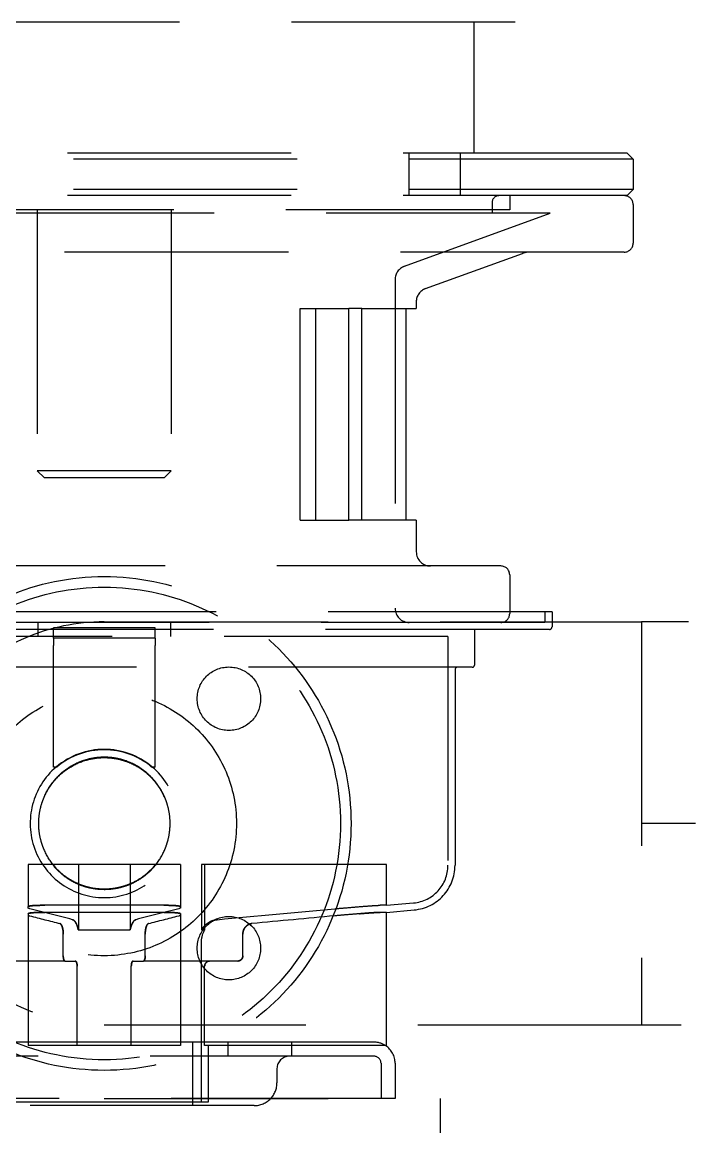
# Model space of a CAD drawing. Extents: x -32000 to 416743, y -254124 to 144214.
# Drawn here: x 256821.7 to 257015.4, y 64421.8 to 64735 of the extents above; entities that cross this region are included whole.
import ezdxf

# ---------------------------------------------------------------- set-up
doc = ezdxf.new("R2010")
doc.units = 0
doc.header["$LTSCALE"] = 10
doc.linetypes.add('XFM1Q40$0$HIDDEN', pattern=[9.525, 6.35, -3.175])
doc.layers.add('XFM1Q40$0$M-EQPM-MAU', color=22, linetype='Continuous')

# ---------------------------------------------------------------- blocks, each defined once
blk = doc.blocks.new('XFM1Q40')
at = {"layer": 'XFM1Q40$0$M-EQPM-MAU', "color": 252, "linetype": 'XFM1Q40$0$HIDDEN', "extrusion": (1, 9.95799e-17, 0)}
for p, q in [((256961.59, 64735, 16.61), (256728.41, 64735, 16.61)), ((256949.8, 64735, 16.61), (256949.8, 64697.8, 16.61)), ((256995, 64696.1, 16.61), (256695, 64696.1, 16.61)), ((256993.3, 64697.8, 16.61), (256696.7, 64697.8, 16.61)), ((256931.44, 64697.8, 16.61), (256931.44, 64685.8, 16.61)), ((256945.94, 64697.8, 16.61), (256945.94, 64685.8, 16.61)), ((256993.3, 64697.8, 16.61), (256995, 64696.1, 16.61)), ((256995, 64696.1, 16.61), (256995, 64687.5, 16.61)), ((256995, 64687.5, 16.61), (256695, 64687.5, 16.61)), ((256993.3, 64685.8, 16.61), (256696.7, 64685.8, 16.61)), ((256960, 64685.8, 16.61), (256960, 64681.8, 16.61)), ((256993.3, 64685.8, 16.61), (256995, 64687.5, 16.61)), ((256955, 64683.8, 16.61), (256955, 64680.8, 16.61)), ((256995, 64683.3, 16.61), (256995, 64672.3, 16.61)), ((256971.46, 64680.8, 16.61), (256718.54, 64680.8, 16.61)), ((256960, 64681.8, 16.61), (256730, 64681.8, 16.61)), ((256826, 64681.8, 16.61), (256826, 64607.82, 16.61)), ((256864, 64681.8, 16.61), (256864, 64607.82, 16.61)), ((256930.13, 64665.76, 16.61), (256971.46, 64680.8, 16.61)), ((256992.5, 64669.8, 16.61), (256697.5, 64669.8, 16.61)), ((256936.13, 64659.43, 16.61), (256963.63, 64669.44, 16.61)), ((256927.5, 64662, 16.61), (256927.5, 64568.8, 16.61)), ((256933.5, 64655.67, 16.61), (256933.5, 64653.8, 16.61)), ((256900.55, 64653.8, 16.61), (256914.36, 64653.8, 16.61)), ((256900.55, 64593.8, 16.61), (256900.55, 64653.8, 16.61)), ((256905.06, 64593.8, 16.61), (256905.06, 64653.8, 16.61)), ((256914.36, 64593.8, 16.61), (256914.36, 64653.8, 16.61)), ((256918.02, 64653.8, 16.61), (256914.36, 64653.8, 16.61)), ((256918.02, 64653.8, 16.61), (256933.5, 64653.8, 16.61)), ((256918.02, 64593.8, 16.61), (256918.02, 64653.8, 16.61)), ((256930.5, 64653.8, 16.61), (256930.5, 64593.8, 16.61)), ((256864, 64607.82, 16.61), (256826, 64607.82, 16.61)), ((256828.02, 64605.8, 16.61), (256826, 64607.82, 16.61)), ((256861.98, 64605.8, 16.61), (256864, 64607.82, 16.61)), ((256861.98, 64605.8, 16.61), (256828.02, 64605.8, 16.61)), ((256900.55, 64593.8, 16.61), (256914.36, 64593.8, 16.61)), ((256918.02, 64593.8, 16.61), (256914.36, 64593.8, 16.61)), ((256933.5, 64593.8, 16.61), (256918.02, 64593.8, 16.61)), ((256933.5, 64593.8, 16.61), (256933.5, 64584.8, 16.61)), ((256957.5, 64580.8, 16.61), (256732.5, 64580.8, 16.61)), ((256960, 64578.3, 16.61), (256960, 64567.8, 16.61)), ((256972, 64567.8, 16.61), (256718, 64567.8, 16.61)), ((256960, 64567.8, 16.61), (256960, 64567.3, 16.61)), ((256970, 64567.8, 16.61), (256970, 64564.8, 16.61)), ((256972, 64567.8, 16.61), (256972, 64563.55, 16.61)), ((256970, 64564.8, 16.61), (256720, 64564.8, 16.61)), ((256826.16, 64564.8, 16.61), (256826.16, 64560.8, 16.61)), ((256863.84, 64564.8, 16.61), (256863.84, 64560.8, 16.61)), ((256971.25, 64562.8, 16.61), (256718.75, 64562.8, 16.61)), ((256942.5, 64560.8, 16.61), (256747.5, 64560.8, 16.61)), ((256859.4, 64563.3, 16.61), (256830.6, 64563.3, 16.61)), ((256830.6, 64560.3, 16.61), (256830.6, 64562.8, 16.61)), ((256859.4, 64560.3, 16.61), (256859.4, 64562.8, 16.61)), ((256942.5, 64560.8, 16.61), (256942.5, 64495.94, 16.61)), ((256950, 64562.8, 16.61), (256950, 64552.7, 16.61)), ((256859.4, 64560.3, 16.61), (256830.6, 64560.3, 16.61)), ((256830.6, 64560.3, 16.61), (256830.6, 64558.3, 16.61)), ((256830.6, 64523.8, 16.61), (256830.6, 64558.3, 16.61)), ((256859.4, 64560.3, 16.61), (256859.4, 64558.3, 16.61)), ((256859.4, 64523.8, 16.61), (256859.4, 64558.3, 16.61)), ((256949.4, 64552.1, 16.61), (256740.6, 64552.1, 16.61)), ((256944.5, 64551.35, 16.61), (256944.5, 64495.94, 16.61)), ((256831.55, 64523.8, 16.61), (256830.6, 64523.8, 16.61)), ((256859.4, 64523.8, 16.61), (256858.45, 64523.8, 16.61)), ((256823.4, 64496.2, 16.61), (256823.4, 64484.21, 16.61)), ((256828.14, 64496.2, 16.61), (256823.4, 64496.2, 16.61)), ((256861.86, 64496.2, 16.61), (256828.14, 64496.2, 16.61)), ((256837.66, 64496.2, 16.61), (256837.66, 64477.61, 16.61)), ((256852.34, 64496.2, 16.61), (256852.34, 64477.61, 16.61)), ((256866.6, 64496.2, 16.61), (256861.86, 64496.2, 16.61)), ((256866.6, 64496.2, 16.61), (256866.6, 64484.21, 16.61)), ((256872.54, 64496.2, 16.61), (256872.54, 64477.61, 16.61)), ((256910.39, 64496.2, 16.61), (256872.54, 64496.2, 16.61)), ((256873.5, 64477.61, 16.61), (256873.5, 64496.2, 16.61)), ((256913.13, 64496.2, 16.61), (256910.39, 64496.2, 16.61)), ((256917.36, 64496.2, 16.61), (256913.13, 64496.2, 16.61)), ((256923.23, 64496.2, 16.61), (256917.36, 64496.2, 16.61)), ((256925.02, 64496.2, 16.61), (256923.23, 64496.2, 16.61)), ((256925.02, 64484.6, 16.61), (256925.02, 64496.2, 16.61)), ((256925.02, 64484.6, 16.61), (256932.73, 64485.28, 16.61)), ((256823.4, 64482.2, 16.61), (256823.4, 64445.8, 16.61)), ((256861.86, 64484.6, 16.61), (256828.14, 64484.6, 16.61)), ((256861.86, 64482.6, 16.61), (256828.14, 64482.6, 16.61)), ((256866.6, 64482.2, 16.61), (256866.6, 64445.8, 16.61)), ((256925.02, 64484.6, 16.61), (256923.23, 64484.6, 16.61)), ((256925.02, 64482.6, 16.61), (256923.23, 64482.6, 16.61)), ((256925.02, 64482.6, 16.61), (256932.91, 64483.29, 16.61)), ((256925.02, 64444.8, 16.61), (256925.02, 64482.6, 16.61)), ((256833.37, 64470.3, 16.61), (256833.37, 64476.43, 16.61)), ((256837.66, 64477.61, 16.61), (256852.34, 64477.61, 16.61)), ((256856.63, 64470.3, 16.61), (256856.63, 64476.43, 16.61)), ((256872.54, 64477.61, 16.61), (256873.5, 64477.61, 16.61)), ((256884.32, 64470.3, 16.61), (256884.32, 64476.43, 16.61)), ((256872.5, 64474.19, 16.61), (256872.5, 64428.8, 16.61)), ((256823.4, 64468.8, 16.61), (256807.1, 64468.8, 16.61)), ((256833.89, 64468.8, 16.61), (256823.4, 64468.8, 16.61)), ((256833.89, 64468.8, 16.61), (256836.8, 64468.8, 16.61)), ((256837.32, 64444.8, 16.61), (256837.32, 64467.3, 16.61)), ((256852.68, 64444.8, 16.61), (256852.68, 64467.3, 16.61)), ((256853.2, 64468.8, 16.61), (256856.11, 64468.8, 16.61)), ((256866.6, 64468.8, 16.61), (256856.11, 64468.8, 16.61)), ((256882.9, 64468.8, 16.61), (256866.6, 64468.8, 16.61)), ((256873.48, 64445.8, 16.61), (256873.48, 64467.3, 16.61)), ((256823.49, 64445.8, 16.61), (256771.59, 64445.8, 16.61)), ((256823.4, 64445.8, 16.61), (256823.4, 64444.8, 16.61)), ((256826.59, 64444.8, 16.61), (256823.4, 64444.8, 16.61)), ((256866.51, 64445.8, 16.61), (256823.49, 64445.8, 16.61)), ((256828.14, 64444.8, 16.61), (256826.59, 64444.8, 16.61)), ((256861.86, 64444.8, 16.61), (256828.14, 64444.8, 16.61)), ((256863.41, 64444.8, 16.61), (256861.86, 64444.8, 16.61)), ((256866.6, 64444.8, 16.61), (256863.41, 64444.8, 16.61)), ((256918.41, 64445.8, 16.61), (256866.51, 64445.8, 16.61)), ((256866.6, 64445.8, 16.61), (256866.6, 64444.8, 16.61)), ((256870, 64445.8, 16.61), (256870, 64427.8, 16.61)), ((256873.48, 64444.8, 16.61), (256873.48, 64445.8, 16.61)), ((256910.39, 64444.8, 16.61), (256873.48, 64444.8, 16.61)), ((256874.5, 64444.8, 16.61), (256874.5, 64428.8, 16.61)), ((256880.19, 64441.8, 16.61), (256880.19, 64445.8, 16.61)), ((256898.19, 64441.8, 16.61), (256898.19, 64445.8, 16.61)), ((256913.13, 64444.8, 16.61), (256910.39, 64444.8, 16.61)), ((256917.36, 64444.8, 16.61), (256913.13, 64444.8, 16.61)), ((256922.66, 64444.8, 16.61), (256917.36, 64444.8, 16.61)), ((256921.5, 64445.8, 16.61), (256918.41, 64445.8, 16.61)), ((256923.23, 64444.8, 16.61), (256922.66, 64444.8, 16.61)), ((256925.02, 64444.8, 16.61), (256923.23, 64444.8, 16.61)), ((256921.5, 64441.8, 16.61), (256768.5, 64441.8, 16.61)), ((256894, 64438.3, 16.61), (256894, 64434.3, 16.61)), ((256923.5, 64439.8, 16.61), (256923.5, 64429.8, 16.61)), ((256927.5, 64439.8, 16.61), (256927.5, 64429.8, 16.61)), ((256927.5, 64429.8, 16.61), (256762.5, 64429.8, 16.61)), ((256874.5, 64428.8, 16.61), (256815.5, 64428.8, 16.61)), ((256887.5, 64427.8, 16.61), (256802.5, 64427.8, 16.61))]:
    blk.add_line(p, q, dxfattribs=at)
at = {"layer": 'XFM1Q40$0$M-EQPM-MAU', "color": 252, "linetype": 'XFM1Q40$0$HIDDEN'}
for p, q in [((256845, 64564.95, 16.61), (256997.4, 64564.95, 16.61)), ((256997.4, 64564.95, 16.61), (256997.4, 64450.65, 16.61)), ((257486.92, 64564.95, 16.61), (256997.4, 64564.95, 16.61)), ((257488.94, 64507.8, 16.61), (256997.4, 64507.8, 16.61)), ((256997.4, 64450.65, 16.61), (256845, 64450.65, 16.61)), ((257484.89, 64450.65, 16.61), (256997.4, 64450.65, 16.61)), ((256749.75, 64429.8, 16.61), (256940.25, 64429.8, 16.61)), ((256940.25, 64429.8, 16.61), (256940.25, 64413.8, 16.61))]:
    blk.add_line(p, q, dxfattribs=at)
for centre, radius in [((256845, 64507.8, 16.61), 70), ((256845, 64507.8, 16.61), 67), ((256880.36, 64543.16, 16.61), 9), ((256845, 64507.8, 16.61), 37.5), ((256880.36, 64472.44, 16.61), 9)]:
    blk.add_circle(centre, radius, dxfattribs=at)
for centre, radius, start, end in [((256957, 64683.8, 16.61), 2, 90, 180), ((256992.5, 64683.3, 16.61), 2.5, 0, 90), ((256992.5, 64672.3, 16.61), 2.5, 270, 0), ((256965.69, 64663.8, 16.61), 6, 90, 110), ((256931.5, 64662, 16.61), 4, 110, 180), ((256937.5, 64655.67, 16.61), 4, 110, 180), ((256937.5, 64584.8, 16.61), 4, 180, 270), ((256957.5, 64578.3, 16.61), 2.5, 0, 90), ((256931.5, 64568.8, 16.61), 4, 180, 270), ((256957.5, 64567.3, 16.61), 2.5, 270, 0), ((256845, 64507.8, 16.61), 57.15, 90, 270), ((256971.25, 64563.55, 16.61), 0.75, 270, 0), ((256945.25, 64551.35, 16.61), 0.75, 90, 180), ((256949.4, 64552.7, 16.61), 0.6, 270, 0), ((256845, 64507.8, 16.61), 21.01, 49.6104, 130.3896), ((256845, 64507.8, 16.61), 20.9, 49.9493, 130.0507), ((256845, 64507.8, 16.61), 21.01, 130.3896, 49.6104), ((256931.8, 64495.94, 16.61), 10.7, 275, 0), ((256931.8, 64495.94, 16.61), 12.7, 275, 0), ((256878.85, 64474.19, 16.61), 6.35, 147.4072, 180), ((256921.5, 64439.8, 16.61), 6, 56.4427, 90), ((256921.5, 64439.8, 16.61), 6, 0, 56.4427), ((256897.5, 64438.3, 16.61), 3.5, 90, 180), ((256921.5, 64439.8, 16.61), 2, 0, 90), ((256887.5, 64434.3, 16.61), 6.5, 316.1869, 0), ((256887.5, 64434.3, 16.61), 6.5, 270, 316.1869)]:
    blk.add_arc(centre, radius, start, end, dxfattribs=at)
for points, knots in [([(256830.6, 64562.8, 16.61), (256830.6, 64562.8, 16.61), (256830.6, 64562.85, 16.61), (256830.6, 64563.03, 16.61), (256830.6, 64563.15, 16.61), (256830.6, 64563.3, 16.61)], [0.0007946848, 0.0007946848, 0.0007946848, 0.0007946848, 0.0012562467, 0.0012562467, 0.0017178085, 0.0017178085, 0.0017178085, 0.0017178085]), ([(256859.4, 64562.8, 16.61), (256859.4, 64562.8, 16.61), (256859.4, 64562.85, 16.61), (256859.4, 64563.03, 16.61), (256859.4, 64563.15, 16.61), (256859.4, 64563.3, 16.61)], [0.0007946848, 0.0007946848, 0.0007946848, 0.0007946848, 0.0012562467, 0.0012562467, 0.0017178085, 0.0017178085, 0.0017178085, 0.0017178085]), ([(256859.49, 64495.94, 16.61), (256860.6, 64497.31, 16.61), (256861.5, 64498.82, 16.61), (256862.36, 64500.84, 16.61), (256862.52, 64501.26, 16.61), (256862.81, 64502.1, 16.61), (256862.94, 64502.52, 16.61), (256863.28, 64503.8, 16.61), (256863.44, 64504.66, 16.61), (256863.6, 64505.97, 16.61), (256863.64, 64506.4, 16.61), (256863.68, 64507.29, 16.61), (256863.69, 64507.73, 16.61), (256863.67, 64509.06, 16.61), (256863.59, 64509.94, 16.61), (256863.31, 64511.67, 16.61), (256863.11, 64512.53, 16.61), (256862.71, 64513.8, 16.61), (256862.57, 64514.22, 16.61), (256862.25, 64515.04, 16.61), (256862.07, 64515.44, 16.61), (256861.51, 64516.63, 16.61), (256861.09, 64517.4, 16.61), (256860.12, 64518.87, 16.61), (256859.58, 64519.58, 16.61), (256858.42, 64520.9, 16.61), (256857.8, 64521.51, 16.61), (256856.8, 64522.37, 16.61), (256856.46, 64522.64, 16.61), (256855.76, 64523.16, 16.61), (256855.39, 64523.41, 16.61), (256853.52, 64524.61, 16.61), (256851.93, 64525.33, 16.61), (256849.81, 64525.95, 16.61), (256849.38, 64526.06, 16.61), (256848.51, 64526.25, 16.61), (256848.08, 64526.33, 16.61), (256846.77, 64526.52, 16.61), (256845.9, 64526.58, 16.61), (256844.58, 64526.58, 16.61), (256844.14, 64526.56, 16.61), (256843.25, 64526.5, 16.61), (256842.81, 64526.46, 16.61), (256841.5, 64526.27, 16.61), (256840.64, 64526.08, 16.61), (256838.95, 64525.59, 16.61), (256838.13, 64525.29, 16.61), (256836.51, 64524.55, 16.61), (256835.74, 64524.13, 16.61), (256834.26, 64523.19, 16.61), (256833.56, 64522.67, 16.61), (256832.55, 64521.81, 16.61), (256832.23, 64521.51, 16.61), (256831.6, 64520.89, 16.61), (256831.29, 64520.57, 16.61), (256830.43, 64519.59, 16.61), (256829.89, 64518.89, 16.61), (256829.17, 64517.79, 16.61), (256828.94, 64517.42, 16.61), (256828.51, 64516.65, 16.61), (256828.31, 64516.25, 16.61), (256827.36, 64514.26, 16.61), (256826.84, 64512.58, 16.61), (256826.49, 64510.4, 16.61), (256826.43, 64509.95, 16.61), (256826.35, 64509.07, 16.61), (256826.33, 64508.63, 16.61), (256826.3, 64507.31, 16.61), (256826.34, 64506.44, 16.61), (256826.5, 64505.12, 16.61), (256826.57, 64504.69, 16.61), (256826.73, 64503.82, 16.61), (256826.83, 64503.38, 16.61), (256827.17, 64502.1, 16.61), (256827.46, 64501.27, 16.61), (256828.14, 64499.66, 16.61), (256828.54, 64498.87, 16.61), (256829.45, 64497.35, 16.61), (256829.95, 64496.63, 16.61), (256830.51, 64495.94, 16.61)], [0.00000025, 0.00000025, 0.00000025, 0.00000025, 0.00526723, 0.00526723, 0.00658397, 0.00658397, 0.00790072, 0.00790072, 0.0105342, 0.0105342, 0.01185095, 0.01185095, 0.01316769, 0.01316769, 0.01580118, 0.01580118, 0.01843466, 0.01843466, 0.01975141, 0.01975141, 0.02106815, 0.02106815, 0.02370164, 0.02370164, 0.02633513, 0.02633513, 0.02896861, 0.02896861, 0.03028536, 0.03028536, 0.0316021, 0.0316021, 0.03686907, 0.03686907, 0.03818582, 0.03818582, 0.03950256, 0.03950256, 0.04213605, 0.04213605, 0.04345279, 0.04345279, 0.04476954, 0.04476954, 0.04740302, 0.04740302, 0.05003651, 0.05003651, 0.05267, 0.05267, 0.05530348, 0.05530348, 0.05662023, 0.05662023, 0.05793697, 0.05793697, 0.06057046, 0.06057046, 0.0618872, 0.0618872, 0.06320394, 0.06320394, 0.06847092, 0.06847092, 0.06978766, 0.06978766, 0.07110441, 0.07110441, 0.07373789, 0.07373789, 0.07505464, 0.07505464, 0.07637138, 0.07637138, 0.07900487, 0.07900487, 0.08163835, 0.08163835, 0.08427184, 0.08427184, 0.08427184, 0.08427184]), ([(256830.65, 64495.94, 16.61), (256829.53, 64497.3, 16.61), (256828.63, 64498.8, 16.61), (256827.76, 64500.81, 16.61), (256827.6, 64501.23, 16.61), (256827.31, 64502.06, 16.61), (256827.18, 64502.48, 16.61), (256826.84, 64503.75, 16.61), (256826.67, 64504.61, 16.61), (256826.51, 64505.91, 16.61), (256826.47, 64506.35, 16.61), (256826.42, 64507.23, 16.61), (256826.41, 64507.67, 16.61), (256826.44, 64509, 16.61), (256826.51, 64509.87, 16.61), (256826.79, 64511.6, 16.61), (256826.98, 64512.45, 16.61), (256827.37, 64513.72, 16.61), (256827.52, 64514.14, 16.61), (256827.83, 64514.96, 16.61), (256828, 64515.36, 16.61), (256828.56, 64516.55, 16.61), (256828.99, 64517.31, 16.61), (256829.94, 64518.78, 16.61), (256830.48, 64519.48, 16.61), (256831.63, 64520.8, 16.61), (256832.25, 64521.41, 16.61), (256833.24, 64522.27, 16.61), (256833.58, 64522.54, 16.61), (256834.29, 64523.06, 16.61), (256834.65, 64523.32, 16.61), (256836.51, 64524.5, 16.61), (256838.09, 64525.23, 16.61), (256840.2, 64525.85, 16.61), (256840.64, 64525.96, 16.61), (256841.5, 64526.15, 16.61), (256841.93, 64526.22, 16.61), (256843.23, 64526.41, 16.61), (256844.1, 64526.47, 16.61), (256845.42, 64526.48, 16.61), (256845.86, 64526.46, 16.61), (256846.74, 64526.4, 16.61), (256847.18, 64526.35, 16.61), (256848.49, 64526.16, 16.61), (256849.35, 64525.98, 16.61), (256851.02, 64525.49, 16.61), (256851.85, 64525.18, 16.61), (256853.46, 64524.45, 16.61), (256854.23, 64524.03, 16.61), (256855.7, 64523.09, 16.61), (256856.4, 64522.57, 16.61), (256857.4, 64521.72, 16.61), (256857.72, 64521.42, 16.61), (256858.35, 64520.8, 16.61), (256858.65, 64520.48, 16.61), (256859.51, 64519.49, 16.61), (256860.04, 64518.8, 16.61), (256860.76, 64517.71, 16.61), (256860.99, 64517.33, 16.61), (256861.41, 64516.56, 16.61), (256861.62, 64516.17, 16.61), (256862.55, 64514.18, 16.61), (256863.07, 64512.51, 16.61), (256863.42, 64510.33, 16.61), (256863.47, 64509.89, 16.61), (256863.55, 64509.01, 16.61), (256863.57, 64508.57, 16.61), (256863.59, 64507.26, 16.61), (256863.55, 64506.38, 16.61), (256863.33, 64504.64, 16.61), (256863.16, 64503.76, 16.61), (256862.71, 64502.07, 16.61), (256862.42, 64501.24, 16.61), (256861.91, 64500.04, 16.61), (256861.72, 64499.64, 16.61), (256861.32, 64498.86, 16.61), (256861.1, 64498.47, 16.61), (256860.42, 64497.34, 16.61), (256859.91, 64496.62, 16.61), (256859.35, 64495.94, 16.61)], [0.00000026, 0.00000026, 0.00000026, 0.00000026, 0.00524865, 0.00524865, 0.00656074, 0.00656074, 0.00787284, 0.00787284, 0.01049704, 0.01049704, 0.01180913, 0.01180913, 0.01312123, 0.01312123, 0.01574543, 0.01574543, 0.01836962, 0.01836962, 0.01968172, 0.01968172, 0.02099382, 0.02099382, 0.02361801, 0.02361801, 0.02624221, 0.02624221, 0.0288664, 0.0288664, 0.0301785, 0.0301785, 0.0314906, 0.0314906, 0.03673899, 0.03673899, 0.03805108, 0.03805108, 0.03936318, 0.03936318, 0.04198738, 0.04198738, 0.04329947, 0.04329947, 0.04461157, 0.04461157, 0.04723577, 0.04723577, 0.04985996, 0.04985996, 0.05248416, 0.05248416, 0.05510835, 0.05510835, 0.05642045, 0.05642045, 0.05773254, 0.05773254, 0.06035674, 0.06035674, 0.06166884, 0.06166884, 0.06298093, 0.06298093, 0.06822932, 0.06822932, 0.06954142, 0.06954142, 0.07085352, 0.07085352, 0.07347771, 0.07347771, 0.07610191, 0.07610191, 0.0787261, 0.0787261, 0.0800382, 0.0800382, 0.0813503, 0.0813503, 0.08397449, 0.08397449, 0.08397449, 0.08397449]), ([(256830.51, 64495.94, 16.61), (256831.39, 64494.86, 16.61), (256832.38, 64493.89, 16.61), (256834.01, 64492.62, 16.61), (256834.58, 64492.23, 16.61), (256835.76, 64491.51, 16.61), (256836.37, 64491.18, 16.61), (256837.61, 64490.6, 16.61), (256838.25, 64490.35, 16.61), (256839.23, 64490.02, 16.61), (256839.56, 64489.91, 16.61), (256840.23, 64489.73, 16.61), (256840.56, 64489.64, 16.61), (256842.24, 64489.28, 16.61), (256843.6, 64489.13, 16.61), (256845.34, 64489.12, 16.61), (256845.69, 64489.13, 16.61), (256846.38, 64489.17, 16.61), (256846.72, 64489.2, 16.61), (256847.75, 64489.31, 16.61), (256848.43, 64489.42, 16.61), (256849.77, 64489.72, 16.61), (256850.43, 64489.9, 16.61), (256851.41, 64490.23, 16.61), (256851.74, 64490.35, 16.61), (256852.38, 64490.61, 16.61), (256852.69, 64490.75, 16.61), (256854.25, 64491.47, 16.61), (256855.42, 64492.18, 16.61), (256856.79, 64493.24, 16.61), (256857.06, 64493.47, 16.61), (256857.58, 64493.92, 16.61), (256857.84, 64494.16, 16.61), (256858.58, 64494.88, 16.61), (256859.05, 64495.4, 16.61), (256859.49, 64495.94, 16.61)], [0.00000025, 0.00000025, 0.00000025, 0.00000025, 0.00412717, 0.00412717, 0.00619063, 0.00619063, 0.00825409, 0.00825409, 0.01031755, 0.01031755, 0.01134928, 0.01134928, 0.01238101, 0.01238101, 0.01650792, 0.01650792, 0.01753965, 0.01753965, 0.01857138, 0.01857138, 0.02063484, 0.02063484, 0.0226983, 0.0226983, 0.02373003, 0.02373003, 0.02476176, 0.02476176, 0.02888867, 0.02888867, 0.0299204, 0.0299204, 0.03095213, 0.03095213, 0.03301559, 0.03301559, 0.03301559, 0.03301559]), ([(256830.65, 64495.94, 16.61), (256831.52, 64494.87, 16.61), (256832.5, 64493.92, 16.61), (256833.86, 64492.88, 16.61), (256834.13, 64492.68, 16.61), (256834.7, 64492.29, 16.61), (256834.99, 64492.11, 16.61), (256835.86, 64491.58, 16.61), (256836.46, 64491.26, 16.61), (256837.69, 64490.7, 16.61), (256838.31, 64490.45, 16.61), (256839.28, 64490.12, 16.61), (256839.6, 64490.03, 16.61), (256840.26, 64489.84, 16.61), (256840.59, 64489.76, 16.61), (256842.26, 64489.4, 16.61), (256843.61, 64489.25, 16.61), (256845.31, 64489.25, 16.61), (256845.66, 64489.26, 16.61), (256846.34, 64489.29, 16.61), (256846.69, 64489.32, 16.61), (256847.71, 64489.43, 16.61), (256848.39, 64489.54, 16.61), (256849.71, 64489.83, 16.61), (256850.37, 64490.01, 16.61), (256851.66, 64490.44, 16.61), (256852.29, 64490.69, 16.61), (256854.14, 64491.54, 16.61), (256855.3, 64492.24, 16.61), (256856.93, 64493.48, 16.61), (256857.46, 64493.94, 16.61), (256858.45, 64494.9, 16.61), (256858.91, 64495.4, 16.61), (256859.35, 64495.94, 16.61)], [0.00000025, 0.00000025, 0.00000025, 0.00000025, 0.00408585, 0.00408585, 0.00510725, 0.00510725, 0.00612865, 0.00612865, 0.00817144, 0.00817144, 0.01021424, 0.01021424, 0.01123564, 0.01123564, 0.01225704, 0.01225704, 0.01634263, 0.01634263, 0.01736403, 0.01736403, 0.01838543, 0.01838543, 0.02042822, 0.02042822, 0.02247102, 0.02247102, 0.02451382, 0.02451382, 0.02859941, 0.02859941, 0.03064221, 0.03064221, 0.032685, 0.032685, 0.032685, 0.032685]), ([(256828.14, 64484.6, 16.61), (256827.46, 64484.6, 16.61), (256826.84, 64484.59, 16.61), (256825.67, 64484.56, 16.61), (256825.16, 64484.53, 16.61), (256824.51, 64484.48, 16.61), (256824.32, 64484.46, 16.61), (256823.99, 64484.42, 16.61), (256823.85, 64484.39, 16.61), (256823.51, 64484.32, 16.61), (256823.4, 64484.27, 16.61), (256823.4, 64484.21, 16.61)], [0.000000202, 0.000000202, 0.000000202, 0.000000202, 0.002031605, 0.002031605, 0.004063009, 0.004063009, 0.005078711, 0.005078711, 0.006094412, 0.006094412, 0.008125816, 0.008125816, 0.008125816, 0.008125816]), ([(256823.4, 64484.21, 16.61), (256823.4, 64484.27, 16.61), (256823.51, 64484.32, 16.61), (256823.97, 64484.42, 16.61), (256824.3, 64484.46, 16.61), (256825.16, 64484.53, 16.61), (256825.67, 64484.56, 16.61), (256826.84, 64484.59, 16.61), (256827.46, 64484.6, 16.61), (256828.14, 64484.6, 16.61)], [0.000000198, 0.000000198, 0.000000198, 0.000000198, 0.002031508, 0.002031508, 0.004062818, 0.004062818, 0.006094128, 0.006094128, 0.008125438, 0.008125438, 0.008125438, 0.008125438]), ([(256823.4, 64483.86, 16.61), (256823.4, 64483.93, 16.61), (256823.4, 64484, 16.61), (256823.4, 64484.07, 16.61), (256823.4, 64484.12, 16.61), (256823.4, 64484.16, 16.61), (256823.4, 64484.21, 16.61)], [0.009149063, 0.009149063, 0.009149063, 0.009149063, 0.011757361, 0.011757361, 0.011757361, 0.013400314, 0.013400314, 0.013400314, 0.013400314]), ([(256828.14, 64482.6, 16.61), (256827.46, 64482.6, 16.61), (256826.84, 64482.59, 16.61), (256825.67, 64482.55, 16.61), (256825.16, 64482.52, 16.61), (256824.51, 64482.47, 16.61), (256824.32, 64482.45, 16.61), (256823.99, 64482.41, 16.61), (256823.85, 64482.39, 16.61), (256823.51, 64482.31, 16.61), (256823.4, 64482.26, 16.61), (256823.4, 64482.2, 16.61)], [0.000000202, 0.000000202, 0.000000202, 0.000000202, 0.002031605, 0.002031605, 0.004063009, 0.004063009, 0.005078711, 0.005078711, 0.006094412, 0.006094412, 0.008125816, 0.008125816, 0.008125816, 0.008125816]), ([(256823.4, 64482.2, 16.61), (256823.4, 64482.26, 16.61), (256823.51, 64482.31, 16.61), (256823.97, 64482.41, 16.61), (256824.3, 64482.45, 16.61), (256825.16, 64482.52, 16.61), (256825.67, 64482.55, 16.61), (256826.84, 64482.59, 16.61), (256827.46, 64482.6, 16.61), (256828.14, 64482.6, 16.61)], [0.000000198, 0.000000198, 0.000000198, 0.000000198, 0.002031508, 0.002031508, 0.004062818, 0.004062818, 0.006094128, 0.006094128, 0.008125438, 0.008125438, 0.008125438, 0.008125438]), ([(256866.6, 64484.21, 16.61), (256866.6, 64484.27, 16.61), (256866.49, 64484.32, 16.61), (256866.03, 64484.42, 16.61), (256865.7, 64484.46, 16.61), (256864.84, 64484.53, 16.61), (256864.33, 64484.56, 16.61), (256863.16, 64484.59, 16.61), (256862.54, 64484.6, 16.61), (256861.86, 64484.6, 16.61)], [0.000000198, 0.000000198, 0.000000198, 0.000000198, 0.002031508, 0.002031508, 0.004062818, 0.004062818, 0.006094128, 0.006094128, 0.008125438, 0.008125438, 0.008125438, 0.008125438]), ([(256861.86, 64484.6, 16.61), (256862.54, 64484.6, 16.61), (256863.16, 64484.59, 16.61), (256864.33, 64484.56, 16.61), (256864.84, 64484.53, 16.61), (256865.49, 64484.48, 16.61), (256865.68, 64484.46, 16.61), (256866.01, 64484.42, 16.61), (256866.15, 64484.39, 16.61), (256866.49, 64484.32, 16.61), (256866.6, 64484.27, 16.61), (256866.6, 64484.21, 16.61)], [0.000000202, 0.000000202, 0.000000202, 0.000000202, 0.002031605, 0.002031605, 0.004063009, 0.004063009, 0.005078711, 0.005078711, 0.006094412, 0.006094412, 0.008125816, 0.008125816, 0.008125816, 0.008125816]), ([(256866.6, 64482.2, 16.61), (256866.6, 64482.26, 16.61), (256866.49, 64482.31, 16.61), (256866.03, 64482.41, 16.61), (256865.7, 64482.45, 16.61), (256864.84, 64482.52, 16.61), (256864.33, 64482.55, 16.61), (256863.16, 64482.59, 16.61), (256862.54, 64482.6, 16.61), (256861.86, 64482.6, 16.61)], [0.000000198, 0.000000198, 0.000000198, 0.000000198, 0.002031508, 0.002031508, 0.004062818, 0.004062818, 0.006094128, 0.006094128, 0.008125438, 0.008125438, 0.008125438, 0.008125438]), ([(256861.86, 64482.6, 16.61), (256862.54, 64482.6, 16.61), (256863.16, 64482.59, 16.61), (256864.33, 64482.55, 16.61), (256864.84, 64482.52, 16.61), (256865.49, 64482.47, 16.61), (256865.68, 64482.45, 16.61), (256866.01, 64482.41, 16.61), (256866.15, 64482.39, 16.61), (256866.49, 64482.31, 16.61), (256866.6, 64482.26, 16.61), (256866.6, 64482.2, 16.61)], [0.000000202, 0.000000202, 0.000000202, 0.000000202, 0.002031605, 0.002031605, 0.004063009, 0.004063009, 0.005078711, 0.005078711, 0.006094412, 0.006094412, 0.008125816, 0.008125816, 0.008125816, 0.008125816]), ([(256866.6, 64484.21, 16.61), (256866.6, 64484.16, 16.61), (256866.6, 64484.12, 16.61), (256866.6, 64484.07, 16.61), (256866.6, 64484, 16.61), (256866.6, 64483.93, 16.61), (256866.6, 64483.86, 16.61)], [0.010114408, 0.010114408, 0.010114408, 0.010114408, 0.01175736, 0.01175736, 0.01175736, 0.014365659, 0.014365659, 0.014365659, 0.014365659]), ([(256917.36, 64482.2, 16.61), (256916.13, 64482.1, 16.61), (256914.89, 64481.99, 16.61), (256913.65, 64481.89, 16.61), (256913.48, 64481.88, 16.61), (256913.3, 64481.86, 16.61), (256913.13, 64481.85, 16.61)], [0.006799957, 0.006799957, 0.006799957, 0.006799957, 0.010524391, 0.010524391, 0.010524391, 0.011051208, 0.011051208, 0.011051208, 0.011051208]), ([(256917.36, 64484.21, 16.61), (256918.05, 64484.27, 16.61), (256918.71, 64484.32, 16.61), (256920, 64484.42, 16.61), (256920.6, 64484.46, 16.61), (256921.66, 64484.53, 16.61), (256922.11, 64484.56, 16.61), (256922.83, 64484.59, 16.61), (256923.08, 64484.6, 16.61), (256923.23, 64484.6, 16.61)], [0.000000198, 0.000000198, 0.000000198, 0.000000198, 0.002031508, 0.002031508, 0.004062818, 0.004062818, 0.006094128, 0.006094128, 0.008125438, 0.008125438, 0.008125438, 0.008125438]), ([(256923.23, 64482.6, 16.61), (256923.08, 64482.6, 16.61), (256922.83, 64482.59, 16.61), (256922.11, 64482.55, 16.61), (256921.66, 64482.52, 16.61), (256920.86, 64482.47, 16.61), (256920.58, 64482.45, 16.61), (256919.99, 64482.41, 16.61), (256919.68, 64482.39, 16.61), (256918.71, 64482.31, 16.61), (256918.05, 64482.26, 16.61), (256917.36, 64482.2, 16.61)], [0.000000202, 0.000000202, 0.000000202, 0.000000202, 0.002031605, 0.002031605, 0.004063009, 0.004063009, 0.005078711, 0.005078711, 0.006094412, 0.006094412, 0.008125816, 0.008125816, 0.008125816, 0.008125816]), ([(256917.36, 64482.2, 16.61), (256918.05, 64482.26, 16.61), (256918.71, 64482.31, 16.61), (256920, 64482.41, 16.61), (256920.6, 64482.45, 16.61), (256921.66, 64482.52, 16.61), (256922.11, 64482.55, 16.61), (256922.83, 64482.59, 16.61), (256923.08, 64482.6, 16.61), (256923.23, 64482.6, 16.61)], [0.000000198, 0.000000198, 0.000000198, 0.000000198, 0.002031508, 0.002031508, 0.004062818, 0.004062818, 0.006094128, 0.006094128, 0.008125438, 0.008125438, 0.008125438, 0.008125438]), ([(256832.43, 64479.42, 16.61), (256832.5, 64479.41, 16.61), (256832.56, 64479.37, 16.61), (256832.68, 64479.27, 16.61), (256832.74, 64479.21, 16.61), (256832.86, 64479.04, 16.61), (256832.91, 64478.95, 16.61), (256833.01, 64478.72, 16.61), (256833.06, 64478.6, 16.61), (256833.14, 64478.32, 16.61), (256833.18, 64478.18, 16.61), (256833.25, 64477.86, 16.61), (256833.28, 64477.69, 16.61), (256833.33, 64477.35, 16.61), (256833.34, 64477.17, 16.61), (256833.37, 64476.81, 16.61), (256833.37, 64476.62, 16.61), (256833.37, 64476.43, 16.61)], [0.000002276, 0.000002276, 0.000002276, 0.000002276, 0.000556029, 0.000556029, 0.001109782, 0.001109782, 0.001663534, 0.001663534, 0.002217287, 0.002217287, 0.00277104, 0.00277104, 0.003324792, 0.003324792, 0.003878545, 0.003878545, 0.004432298, 0.004432298, 0.004432298, 0.004432298]), ([(256833.37, 64476.43, 16.61), (256833.37, 64476.62, 16.61), (256833.37, 64476.8, 16.61), (256833.34, 64477.17, 16.61), (256833.33, 64477.35, 16.61), (256833.28, 64477.69, 16.61), (256833.25, 64477.86, 16.61), (256833.18, 64478.17, 16.61), (256833.15, 64478.32, 16.61), (256833.06, 64478.6, 16.61), (256833.01, 64478.72, 16.61), (256832.91, 64478.94, 16.61), (256832.86, 64479.04, 16.61), (256832.74, 64479.2, 16.61), (256832.68, 64479.27, 16.61), (256832.56, 64479.37, 16.61), (256832.5, 64479.41, 16.61), (256832.43, 64479.42, 16.61)], [0.000000197, 0.000000197, 0.000000197, 0.000000197, 0.000553939, 0.000553939, 0.00110768, 0.00110768, 0.001661422, 0.001661422, 0.002215164, 0.002215164, 0.002768905, 0.002768905, 0.003322647, 0.003322647, 0.003876389, 0.003876389, 0.00443013, 0.00443013, 0.00443013, 0.00443013]), ([(256836.01, 64480.52, 16.61), (256836.18, 64480.47, 16.61), (256836.34, 64480.38, 16.61), (256836.66, 64480.08, 16.61), (256836.81, 64479.87, 16.61), (256837.09, 64479.37, 16.61), (256837.22, 64479.08, 16.61), (256837.46, 64478.4, 16.61), (256837.57, 64478.02, 16.61), (256837.66, 64477.61, 16.61)], [0.000002273, 0.000002273, 0.000002273, 0.000002273, 0.001449016, 0.001449016, 0.002895758, 0.002895758, 0.0043425, 0.0043425, 0.005789242, 0.005789242, 0.005789242, 0.005789242]), ([(256837.66, 64477.61, 16.61), (256837.57, 64478.02, 16.61), (256837.46, 64478.4, 16.61), (256837.23, 64479.07, 16.61), (256837.09, 64479.37, 16.61), (256836.81, 64479.87, 16.61), (256836.66, 64480.07, 16.61), (256836.34, 64480.38, 16.61), (256836.18, 64480.47, 16.61), (256836.01, 64480.52, 16.61)], [0.000000388, 0.000000388, 0.000000388, 0.000000388, 0.001447104, 0.001447104, 0.00289382, 0.00289382, 0.004340536, 0.004340536, 0.005787251, 0.005787251, 0.005787251, 0.005787251]), ([(256852.34, 64477.61, 16.61), (256852.43, 64478.02, 16.61), (256852.54, 64478.4, 16.61), (256852.77, 64479.07, 16.61), (256852.91, 64479.37, 16.61), (256853.19, 64479.87, 16.61), (256853.34, 64480.07, 16.61), (256853.66, 64480.38, 16.61), (256853.82, 64480.47, 16.61), (256853.99, 64480.52, 16.61)], [0.000000388, 0.000000388, 0.000000388, 0.000000388, 0.001447104, 0.001447104, 0.00289382, 0.00289382, 0.004340536, 0.004340536, 0.005787251, 0.005787251, 0.005787251, 0.005787251]), ([(256853.99, 64480.52, 16.61), (256853.82, 64480.47, 16.61), (256853.66, 64480.38, 16.61), (256853.34, 64480.08, 16.61), (256853.19, 64479.87, 16.61), (256852.91, 64479.37, 16.61), (256852.78, 64479.08, 16.61), (256852.54, 64478.4, 16.61), (256852.43, 64478.02, 16.61), (256852.34, 64477.61, 16.61)], [0.000002273, 0.000002273, 0.000002273, 0.000002273, 0.001449016, 0.001449016, 0.002895758, 0.002895758, 0.0043425, 0.0043425, 0.005789242, 0.005789242, 0.005789242, 0.005789242]), ([(256856.63, 64476.43, 16.61), (256856.63, 64476.62, 16.61), (256856.63, 64476.8, 16.61), (256856.66, 64477.17, 16.61), (256856.67, 64477.35, 16.61), (256856.72, 64477.69, 16.61), (256856.75, 64477.86, 16.61), (256856.82, 64478.17, 16.61), (256856.85, 64478.32, 16.61), (256856.94, 64478.6, 16.61), (256856.99, 64478.72, 16.61), (256857.09, 64478.94, 16.61), (256857.14, 64479.04, 16.61), (256857.26, 64479.2, 16.61), (256857.32, 64479.27, 16.61), (256857.44, 64479.37, 16.61), (256857.5, 64479.41, 16.61), (256857.57, 64479.42, 16.61)], [0.000000197, 0.000000197, 0.000000197, 0.000000197, 0.000553939, 0.000553939, 0.00110768, 0.00110768, 0.001661422, 0.001661422, 0.002215164, 0.002215164, 0.002768905, 0.002768905, 0.003322647, 0.003322647, 0.003876389, 0.003876389, 0.00443013, 0.00443013, 0.00443013, 0.00443013]), ([(256857.57, 64479.42, 16.61), (256857.5, 64479.41, 16.61), (256857.44, 64479.37, 16.61), (256857.32, 64479.27, 16.61), (256857.26, 64479.21, 16.61), (256857.14, 64479.04, 16.61), (256857.09, 64478.95, 16.61), (256856.99, 64478.72, 16.61), (256856.94, 64478.6, 16.61), (256856.86, 64478.32, 16.61), (256856.82, 64478.18, 16.61), (256856.75, 64477.86, 16.61), (256856.72, 64477.69, 16.61), (256856.67, 64477.35, 16.61), (256856.66, 64477.17, 16.61), (256856.63, 64476.81, 16.61), (256856.63, 64476.62, 16.61), (256856.63, 64476.43, 16.61)], [0.000002276, 0.000002276, 0.000002276, 0.000002276, 0.000556029, 0.000556029, 0.001109782, 0.001109782, 0.001663534, 0.001663534, 0.002217287, 0.002217287, 0.00277104, 0.00277104, 0.003324792, 0.003324792, 0.003878545, 0.003878545, 0.004432298, 0.004432298, 0.004432298, 0.004432298]), ([(256872.54, 64477.61, 16.61), (256872.79, 64478.02, 16.61), (256873.07, 64478.4, 16.61), (256873.72, 64479.07, 16.61), (256874.09, 64479.37, 16.61), (256874.87, 64479.87, 16.61), (256875.28, 64480.07, 16.61), (256876.16, 64480.38, 16.61), (256876.6, 64480.47, 16.61), (256877.06, 64480.52, 16.61)], [0.000000388, 0.000000388, 0.000000388, 0.000000388, 0.001447104, 0.001447104, 0.00289382, 0.00289382, 0.004340536, 0.004340536, 0.005787251, 0.005787251, 0.005787251, 0.005787251]), ([(256877.06, 64480.52, 16.61), (256876.6, 64480.47, 16.61), (256876.16, 64480.38, 16.61), (256875.29, 64480.08, 16.61), (256874.87, 64479.87, 16.61), (256874.1, 64479.37, 16.61), (256873.73, 64479.08, 16.61), (256873.08, 64478.4, 16.61), (256872.79, 64478.02, 16.61), (256872.54, 64477.61, 16.61)], [0.000002273, 0.000002273, 0.000002273, 0.000002273, 0.001449016, 0.001449016, 0.002895758, 0.002895758, 0.0043425, 0.0043425, 0.005789242, 0.005789242, 0.005789242, 0.005789242]), ([(256884.32, 64476.43, 16.61), (256884.32, 64476.62, 16.61), (256884.33, 64476.8, 16.61), (256884.4, 64477.17, 16.61), (256884.45, 64477.35, 16.61), (256884.57, 64477.69, 16.61), (256884.65, 64477.86, 16.61), (256884.83, 64478.17, 16.61), (256884.94, 64478.32, 16.61), (256885.18, 64478.6, 16.61), (256885.31, 64478.72, 16.61), (256885.58, 64478.94, 16.61), (256885.74, 64479.04, 16.61), (256886.05, 64479.2, 16.61), (256886.21, 64479.27, 16.61), (256886.55, 64479.37, 16.61), (256886.72, 64479.41, 16.61), (256886.89, 64479.42, 16.61)], [0.000000197, 0.000000197, 0.000000197, 0.000000197, 0.000553939, 0.000553939, 0.00110768, 0.00110768, 0.001661422, 0.001661422, 0.002215164, 0.002215164, 0.002768905, 0.002768905, 0.003322647, 0.003322647, 0.003876389, 0.003876389, 0.00443013, 0.00443013, 0.00443013, 0.00443013]), ([(256886.89, 64479.42, 16.61), (256886.72, 64479.41, 16.61), (256886.55, 64479.37, 16.61), (256886.21, 64479.27, 16.61), (256886.05, 64479.21, 16.61), (256885.74, 64479.04, 16.61), (256885.59, 64478.95, 16.61), (256885.31, 64478.72, 16.61), (256885.18, 64478.6, 16.61), (256884.94, 64478.32, 16.61), (256884.84, 64478.18, 16.61), (256884.65, 64477.86, 16.61), (256884.57, 64477.69, 16.61), (256884.45, 64477.35, 16.61), (256884.4, 64477.17, 16.61), (256884.33, 64476.81, 16.61), (256884.32, 64476.62, 16.61), (256884.32, 64476.43, 16.61)], [0.000002276, 0.000002276, 0.000002276, 0.000002276, 0.000556029, 0.000556029, 0.001109782, 0.001109782, 0.001663534, 0.001663534, 0.002217287, 0.002217287, 0.00277104, 0.00277104, 0.003324792, 0.003324792, 0.003878545, 0.003878545, 0.004432298, 0.004432298, 0.004432298, 0.004432298]), ([(256833.37, 64470.3, 16.61), (256833.37, 64470.2, 16.61), (256833.38, 64470.1, 16.61), (256833.39, 64469.91, 16.61), (256833.4, 64469.82, 16.61), (256833.42, 64469.63, 16.61), (256833.44, 64469.55, 16.61), (256833.48, 64469.38, 16.61), (256833.5, 64469.31, 16.61), (256833.57, 64469.1, 16.61), (256833.63, 64468.99, 16.61), (256833.75, 64468.84, 16.61), (256833.82, 64468.8, 16.61), (256833.89, 64468.8, 16.61)], [0.000000197, 0.000000197, 0.000000197, 0.000000197, 0.000293659, 0.000293659, 0.000587121, 0.000587121, 0.000880584, 0.000880584, 0.001174046, 0.001174046, 0.00176097, 0.00176097, 0.002347894, 0.002347894, 0.002347894, 0.002347894]), ([(256833.89, 64468.8, 16.61), (256833.85, 64468.8, 16.61), (256833.82, 64468.81, 16.61), (256833.75, 64468.85, 16.61), (256833.72, 64468.88, 16.61), (256833.66, 64468.95, 16.61), (256833.63, 64469, 16.61), (256833.57, 64469.11, 16.61), (256833.55, 64469.17, 16.61), (256833.48, 64469.38, 16.61), (256833.44, 64469.54, 16.61), (256833.39, 64469.91, 16.61), (256833.37, 64470.1, 16.61), (256833.37, 64470.3, 16.61)], [0.00234805, 0.00234805, 0.00234805, 0.00234805, 0.00264127, 0.00264127, 0.002934489, 0.002934489, 0.003227709, 0.003227709, 0.003520928, 0.003520928, 0.004107367, 0.004107367, 0.004693806, 0.004693806, 0.004693806, 0.004693806]), ([(256856.63, 64470.3, 16.61), (256856.63, 64470.2, 16.61), (256856.62, 64470.1, 16.61), (256856.61, 64469.91, 16.61), (256856.6, 64469.82, 16.61), (256856.58, 64469.63, 16.61), (256856.56, 64469.55, 16.61), (256856.52, 64469.38, 16.61), (256856.5, 64469.31, 16.61), (256856.43, 64469.1, 16.61), (256856.37, 64468.99, 16.61), (256856.25, 64468.84, 16.61), (256856.18, 64468.8, 16.61), (256856.11, 64468.8, 16.61)], [0.000000197, 0.000000197, 0.000000197, 0.000000197, 0.000293659, 0.000293659, 0.000587121, 0.000587121, 0.000880584, 0.000880584, 0.001174046, 0.001174046, 0.00176097, 0.00176097, 0.002347894, 0.002347894, 0.002347894, 0.002347894]), ([(256856.11, 64468.8, 16.61), (256856.15, 64468.8, 16.61), (256856.18, 64468.81, 16.61), (256856.25, 64468.85, 16.61), (256856.28, 64468.88, 16.61), (256856.34, 64468.95, 16.61), (256856.37, 64469, 16.61), (256856.43, 64469.11, 16.61), (256856.45, 64469.17, 16.61), (256856.52, 64469.38, 16.61), (256856.56, 64469.54, 16.61), (256856.61, 64469.91, 16.61), (256856.63, 64470.1, 16.61), (256856.63, 64470.3, 16.61)], [0.00234805, 0.00234805, 0.00234805, 0.00234805, 0.00264127, 0.00264127, 0.002934489, 0.002934489, 0.003227709, 0.003227709, 0.003520928, 0.003520928, 0.004107367, 0.004107367, 0.004693806, 0.004693806, 0.004693806, 0.004693806]), ([(256884.32, 64470.3, 16.61), (256884.32, 64470.2, 16.61), (256884.31, 64470.1, 16.61), (256884.27, 64469.91, 16.61), (256884.24, 64469.82, 16.61), (256884.17, 64469.63, 16.61), (256884.13, 64469.55, 16.61), (256884.03, 64469.38, 16.61), (256883.97, 64469.31, 16.61), (256883.77, 64469.1, 16.61), (256883.61, 64468.99, 16.61), (256883.27, 64468.84, 16.61), (256883.09, 64468.8, 16.61), (256882.9, 64468.8, 16.61)], [0.000000197, 0.000000197, 0.000000197, 0.000000197, 0.000293659, 0.000293659, 0.000587121, 0.000587121, 0.000880584, 0.000880584, 0.001174046, 0.001174046, 0.00176097, 0.00176097, 0.002347894, 0.002347894, 0.002347894, 0.002347894]), ([(256882.9, 64468.8, 16.61), (256883, 64468.8, 16.61), (256883.09, 64468.81, 16.61), (256883.27, 64468.85, 16.61), (256883.36, 64468.88, 16.61), (256883.53, 64468.95, 16.61), (256883.61, 64469, 16.61), (256883.76, 64469.11, 16.61), (256883.84, 64469.17, 16.61), (256884.03, 64469.38, 16.61), (256884.14, 64469.54, 16.61), (256884.28, 64469.91, 16.61), (256884.32, 64470.1, 16.61), (256884.32, 64470.3, 16.61)], [0.00234805, 0.00234805, 0.00234805, 0.00234805, 0.00264127, 0.00264127, 0.002934489, 0.002934489, 0.003227709, 0.003227709, 0.003520928, 0.003520928, 0.004107367, 0.004107367, 0.004693806, 0.004693806, 0.004693806, 0.004693806]), ([(256836.8, 64468.8, 16.61), (256836.83, 64468.8, 16.61), (256836.87, 64468.79, 16.61), (256836.93, 64468.75, 16.61), (256836.97, 64468.72, 16.61), (256837.03, 64468.65, 16.61), (256837.06, 64468.6, 16.61), (256837.11, 64468.49, 16.61), (256837.14, 64468.43, 16.61), (256837.21, 64468.22, 16.61), (256837.25, 64468.06, 16.61), (256837.3, 64467.69, 16.61), (256837.32, 64467.5, 16.61), (256837.32, 64467.3, 16.61)], [0.001341133, 0.001341133, 0.001341133, 0.001341133, 0.00163457, 0.00163457, 0.001928006, 0.001928006, 0.002221442, 0.002221442, 0.002514878, 0.002514878, 0.00310175, 0.00310175, 0.003688623, 0.003688623, 0.003688623, 0.003688623]), ([(256837.32, 64467.3, 16.61), (256837.32, 64467.4, 16.61), (256837.31, 64467.5, 16.61), (256837.3, 64467.69, 16.61), (256837.29, 64467.78, 16.61), (256837.26, 64467.97, 16.61), (256837.25, 64468.05, 16.61), (256837.21, 64468.22, 16.61), (256837.19, 64468.29, 16.61), (256837.12, 64468.5, 16.61), (256837.06, 64468.61, 16.61), (256836.94, 64468.76, 16.61), (256836.87, 64468.8, 16.61), (256836.8, 64468.8, 16.61)], [0.000000197, 0.000000197, 0.000000197, 0.000000197, 0.000293878, 0.000293878, 0.000587558, 0.000587558, 0.000881238, 0.000881238, 0.001174919, 0.001174919, 0.00176228, 0.00176228, 0.002349641, 0.002349641, 0.002349641, 0.002349641]), ([(256852.68, 64467.3, 16.61), (256852.68, 64467.4, 16.61), (256852.69, 64467.5, 16.61), (256852.7, 64467.69, 16.61), (256852.71, 64467.78, 16.61), (256852.74, 64467.97, 16.61), (256852.75, 64468.05, 16.61), (256852.79, 64468.22, 16.61), (256852.81, 64468.29, 16.61), (256852.88, 64468.5, 16.61), (256852.94, 64468.61, 16.61), (256853.06, 64468.76, 16.61), (256853.13, 64468.8, 16.61), (256853.2, 64468.8, 16.61)], [0.000000197, 0.000000197, 0.000000197, 0.000000197, 0.000293878, 0.000293878, 0.000587558, 0.000587558, 0.000881238, 0.000881238, 0.001174919, 0.001174919, 0.00176228, 0.00176228, 0.002349641, 0.002349641, 0.002349641, 0.002349641]), ([(256853.2, 64468.8, 16.61), (256853.17, 64468.8, 16.61), (256853.13, 64468.79, 16.61), (256853.07, 64468.75, 16.61), (256853.03, 64468.72, 16.61), (256852.97, 64468.65, 16.61), (256852.94, 64468.6, 16.61), (256852.89, 64468.49, 16.61), (256852.86, 64468.43, 16.61), (256852.79, 64468.22, 16.61), (256852.75, 64468.06, 16.61), (256852.7, 64467.69, 16.61), (256852.68, 64467.5, 16.61), (256852.68, 64467.3, 16.61)], [0.001341133, 0.001341133, 0.001341133, 0.001341133, 0.00163457, 0.00163457, 0.001928006, 0.001928006, 0.002221442, 0.002221442, 0.002514878, 0.002514878, 0.00310175, 0.00310175, 0.003688623, 0.003688623, 0.003688623, 0.003688623]), ([(256873.48, 64467.3, 16.61), (256873.48, 64467.4, 16.61), (256873.49, 64467.5, 16.61), (256873.53, 64467.69, 16.61), (256873.55, 64467.78, 16.61), (256873.63, 64467.97, 16.61), (256873.67, 64468.05, 16.61), (256873.77, 64468.22, 16.61), (256873.83, 64468.29, 16.61), (256874.03, 64468.5, 16.61), (256874.19, 64468.61, 16.61), (256874.53, 64468.76, 16.61), (256874.71, 64468.8, 16.61), (256874.9, 64468.8, 16.61)], [0.000000197, 0.000000197, 0.000000197, 0.000000197, 0.000293878, 0.000293878, 0.000587558, 0.000587558, 0.000881238, 0.000881238, 0.001174919, 0.001174919, 0.00176228, 0.00176228, 0.002349641, 0.002349641, 0.002349641, 0.002349641]), ([(256874.9, 64468.8, 16.61), (256874.8, 64468.8, 16.61), (256874.71, 64468.79, 16.61), (256874.53, 64468.75, 16.61), (256874.44, 64468.72, 16.61), (256874.27, 64468.65, 16.61), (256874.19, 64468.6, 16.61), (256874.03, 64468.49, 16.61), (256873.96, 64468.43, 16.61), (256873.77, 64468.22, 16.61), (256873.66, 64468.06, 16.61), (256873.52, 64467.69, 16.61), (256873.48, 64467.5, 16.61), (256873.48, 64467.3, 16.61)], [0.001341133, 0.001341133, 0.001341133, 0.001341133, 0.00163457, 0.00163457, 0.001928006, 0.001928006, 0.002221442, 0.002221442, 0.002514878, 0.002514878, 0.00310175, 0.00310175, 0.003688623, 0.003688623, 0.003688623, 0.003688623])]:
    blk.add_open_spline(points, degree=3, knots=knots, dxfattribs=at)
for points in [[(256823.88, 64483.61, 16.61), (256823.56, 64483.7, 16.61), (256823.4, 64483.78, 16.61), (256823.4, 64483.86, 16.61)], [(256836.01, 64480.52, 16.61), (256831.97, 64481.55, 16.61), (256827.93, 64482.58, 16.61), (256823.88, 64483.61, 16.61)], [(256866.12, 64483.61, 16.61), (256862.07, 64482.58, 16.61), (256858.03, 64481.55, 16.61), (256853.99, 64480.52, 16.61)], [(256866.6, 64483.86, 16.61), (256866.6, 64483.78, 16.61), (256866.44, 64483.7, 16.61), (256866.12, 64483.61, 16.61)], [(256877.06, 64480.52, 16.61), (256888.17, 64481.55, 16.61), (256899.28, 64482.58, 16.61), (256910.39, 64483.61, 16.61)], [(256910.39, 64483.61, 16.61), (256911.27, 64483.7, 16.61), (256912.19, 64483.78, 16.61), (256913.13, 64483.86, 16.61)], [(256913.13, 64483.86, 16.61), (256914.54, 64483.97, 16.61), (256915.95, 64484.09, 16.61), (256917.36, 64484.21, 16.61)], [(256823.4, 64481.85, 16.61), (256823.4, 64481.77, 16.61), (256823.56, 64481.69, 16.61), (256823.88, 64481.61, 16.61)], [(256823.88, 64481.61, 16.61), (256826.73, 64480.88, 16.61), (256829.58, 64480.15, 16.61), (256832.43, 64479.42, 16.61)], [(256857.57, 64479.42, 16.61), (256860.42, 64480.15, 16.61), (256863.27, 64480.88, 16.61), (256866.12, 64481.61, 16.61)], [(256866.12, 64481.61, 16.61), (256866.44, 64481.69, 16.61), (256866.6, 64481.77, 16.61), (256866.6, 64481.85, 16.61)], [(256910.39, 64481.61, 16.61), (256902.56, 64480.88, 16.61), (256894.73, 64480.15, 16.61), (256886.89, 64479.42, 16.61)], [(256913.13, 64481.85, 16.61), (256912.19, 64481.77, 16.61), (256911.27, 64481.69, 16.61), (256910.39, 64481.61, 16.61)]]:
    blk.add_open_spline(points, degree=3, dxfattribs=at)

msp = doc.modelspace()

# ---------------------------------------------------------------- block references
msp.add_blockref('XFM1Q40', (0, 0))

doc.saveas('drawing.dxf')
